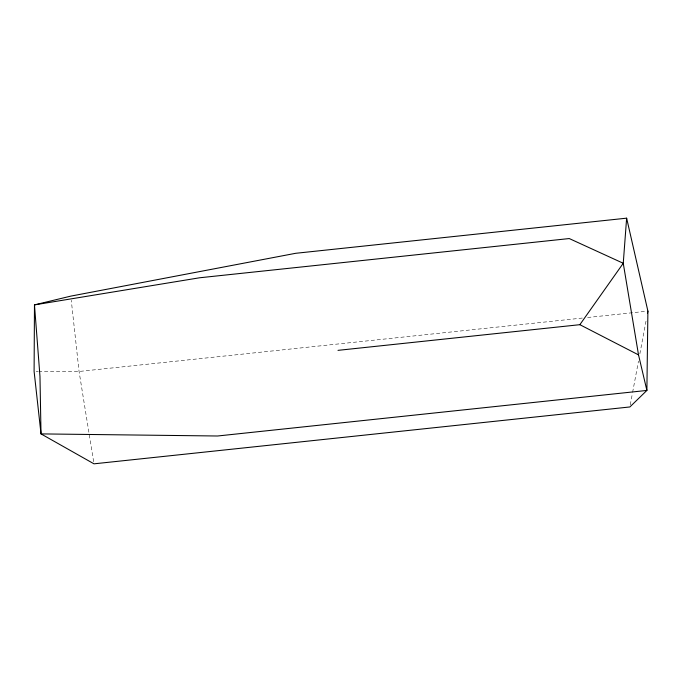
<?xml version="1.0" encoding="UTF-8"?>
<svg xmlns="http://www.w3.org/2000/svg" width="682" height="682" viewBox="0 0 682 682"><rect width="100%" height="100%" fill="white"/><g stroke="black" fill="none" stroke-linecap="round" stroke-linejoin="round"><path stroke-width="0.51" stroke-dasharray="3.41 2.56" d="M630.262 404.869L632.41 393.412M632.606 392.372L638.488 361.11M639.861 353.813L646.135 320.472M582.317 318.059L79.069 371.468L39.326 371.366M587.603 317.497L645.786 311.324M36.189 371.358L38.286 371.366M93.647 461.731L79.069 371.468L71.278 300.302"/><path stroke-width="1.02" d="M647.9 311.094L646.886 390.436L629.87 406.958L93.98 463.828L41.014 433.897L34.1 371.358L34.475 304.888L70.826 296.116L295.698 253.295L626.63 218.172L647.9 311.094L647.508 313.183M626.63 218.172L623.254 263.269L638.523 354.887L646.886 390.436L217.524 436.003L41.014 433.897L39.965 376.353L34.475 304.888L199.596 277.779L569.257 238.555L623.254 263.269L579.862 324.683L337.991 350.352M579.862 324.683L638.523 354.887"/></g></svg>
